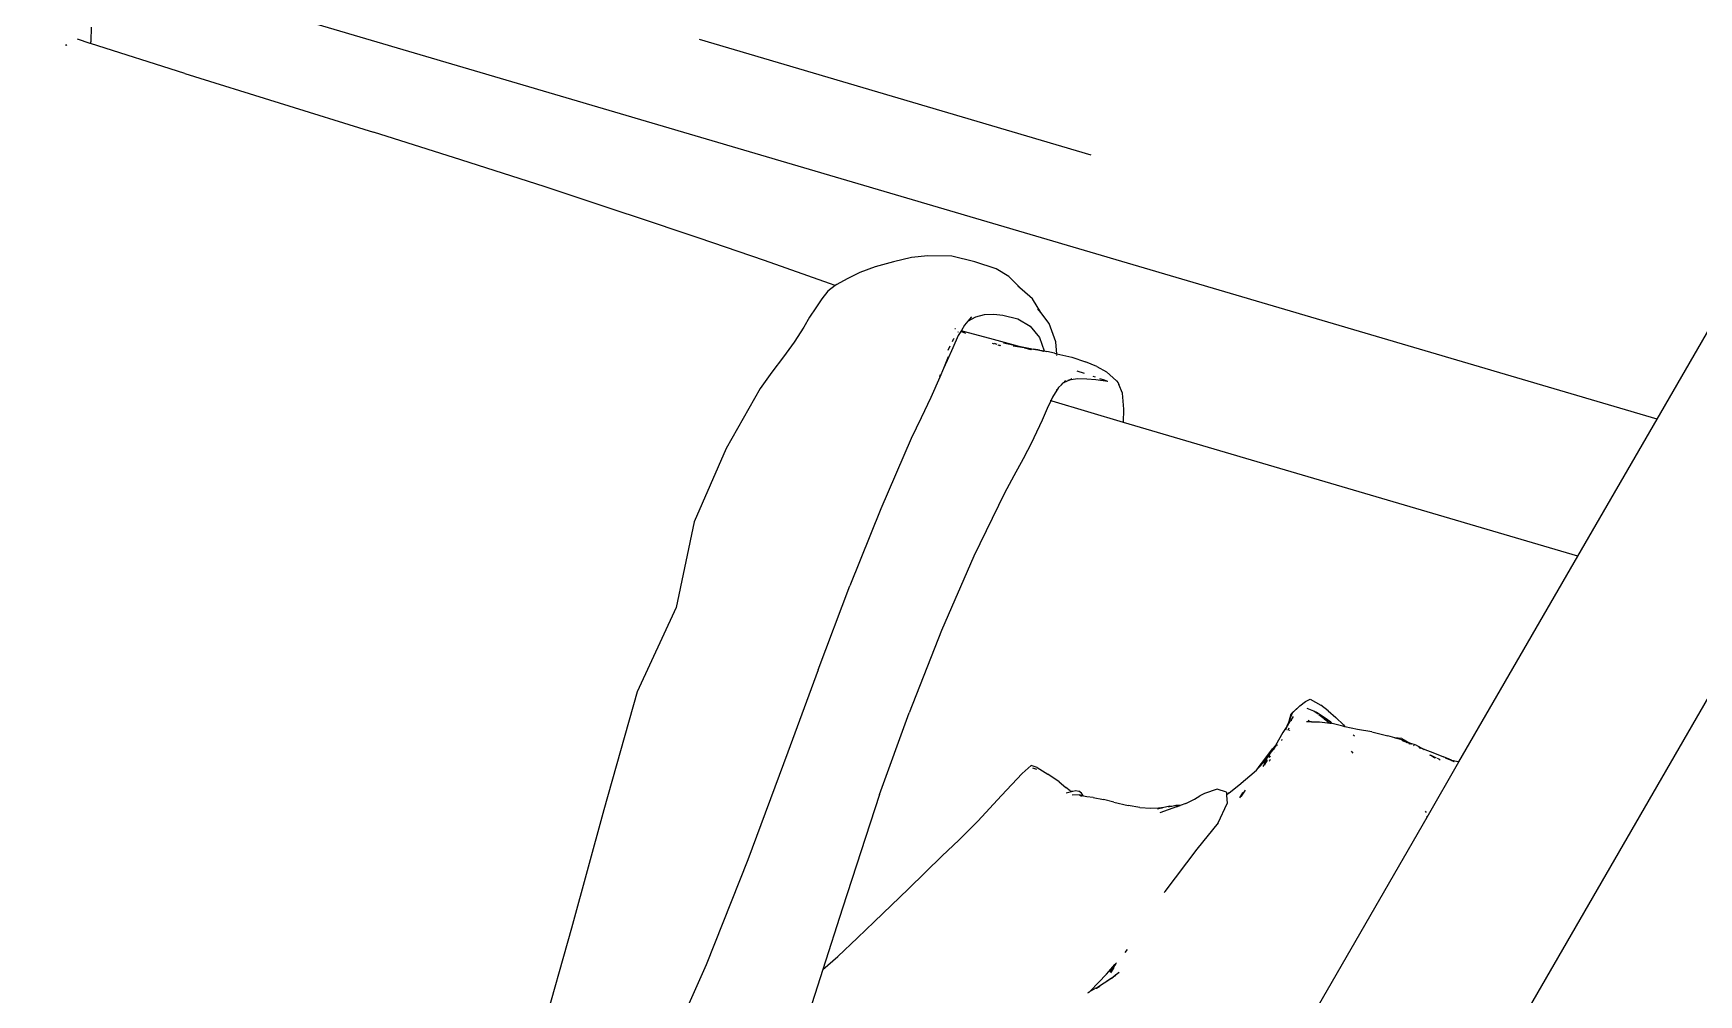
# Model space of a CAD drawing. Extents: x -4.5 to 11.4, y -6.8 to 6.5.
# Drawn here: x 2.802 to 3.981, y -4.326 to -3.644 of the extents above; entities that cross this region are included whole.
import ezdxf

# ---------------------------------------------------------------- set-up
doc = ezdxf.new("R2010")
doc.units = 0
doc.layers.get('0').update_dxf_attribs({"linetype": 'CONTINUOUS'})

msp = doc.modelspace()

# ---------------------------------------------------------------- linework, layer by layer
for p, q in [((3.9516, -3.9177), (2.5574, -3.5066)), ((2.8429, -3.6499), (2.8431, -3.64)), ((2.8252, -3.6524), (2.8247, -3.6528)), ((2.8255, -3.6525), (2.825, -3.6529)), ((2.842, -3.6514), (2.833, -3.6485)), ((2.8422, -3.6515), (2.842, -3.6514)), ((2.8422, -3.6515), (2.8429, -3.6499)), ((2.9092, -3.6727), (2.8422, -3.6515)), ((3.2733, -3.6485), (3.5506, -3.7303)), ((2.9092, -3.6727), (3.0427, -3.7144)), ((3.9516, -3.9177), (4.0847, -3.6872)), ((3.1045, -3.7339), (3.0427, -3.7144)), ((3.4502, -5.046), (4.213, -3.725)), ((3.1642, -3.7531), (3.1045, -3.7339)), ((3.2196, -3.7714), (3.1642, -3.7531)), ((3.226, -3.7736), (3.2196, -3.7714)), ((3.2734, -3.7894), (3.226, -3.7736)), ((3.3195, -3.8052), (3.2734, -3.7894)), ((3.3656, -3.8215), (3.3195, -3.8052)), ((3.411, -3.8063), (3.398, -3.8098)), ((3.4236, -3.8032), (3.411, -3.8063)), ((3.4352, -3.8019), (3.4236, -3.8032)), ((3.4523, -3.8021), (3.4352, -3.8019)), ((3.4684, -3.8063), (3.4523, -3.8021)), ((3.4837, -3.8112), (3.4684, -3.8063)), ((3.3781, -3.8183), (3.3707, -3.8222)), ((3.387, -3.8137), (3.3781, -3.8183)), ((3.398, -3.8098), (3.387, -3.8137)), ((3.4926, -3.8166), (3.4837, -3.8112)), ((3.502, -3.8261), (3.4926, -3.8166)), ((3.3601, -3.8324), (3.3558, -3.8387)), ((3.3644, -3.827), (3.3601, -3.8324)), ((3.3696, -3.823), (3.3644, -3.827)), ((3.3696, -3.823), (3.3656, -3.8215)), ((3.3707, -3.8222), (3.3696, -3.823)), ((3.502, -3.8261), (3.4989, -3.8235)), ((3.5094, -3.8323), (3.502, -3.8261)), ((3.5153, -3.8422), (3.5094, -3.8323)), ((3.3558, -3.8387), (3.3515, -3.8455)), ((3.4691, -3.8451), (3.4754, -3.8435)), ((3.4754, -3.8435), (3.482, -3.8433)), ((3.482, -3.8433), (3.4884, -3.8439)), ((3.4884, -3.8439), (3.4989, -3.8467)), ((3.5153, -3.8422), (3.5132, -3.8394)), ((3.5211, -3.8499), (3.5153, -3.8422)), ((3.3475, -3.8525), (3.3406, -3.8631)), ((3.3515, -3.8455), (3.3475, -3.8525)), ((3.4544, -3.8534), (3.4547, -3.8535)), ((3.4566, -3.8561), (3.457, -3.8556)), ((3.4585, -3.8556), (3.4568, -3.8585)), ((3.459, -3.8549), (3.4585, -3.8556)), ((3.4622, -3.857), (3.4585, -3.8556)), ((3.4612, -3.851), (3.459, -3.8549)), ((3.459, -3.8549), (3.4603, -3.8553)), ((3.4603, -3.8553), (3.4788, -3.8604)), ((3.4636, -3.8483), (3.4612, -3.851)), ((3.4636, -3.8483), (3.4691, -3.8451)), ((3.4662, -3.8452), (3.4636, -3.8483)), ((3.4989, -3.8467), (3.5077, -3.8518)), ((3.5077, -3.8518), (3.5142, -3.8597)), ((3.5259, -3.863), (3.5211, -3.8499)), ((3.3406, -3.8631), (3.3329, -3.8736)), ((3.4528, -3.8671), (3.4489, -3.8761)), ((3.4495, -3.8687), (3.4511, -3.8657)), ((3.4526, -3.8627), (3.4534, -3.8611)), ((3.4568, -3.8585), (3.4528, -3.8671)), ((3.4534, -3.8611), (3.4538, -3.8605)), ((3.4788, -3.8604), (3.4971, -3.8652)), ((3.4825, -3.8645), (3.4809, -3.864)), ((3.4843, -3.8648), (3.4824, -3.8641)), ((3.4863, -3.8657), (3.4849, -3.8653)), ((3.4869, -3.8657), (3.4859, -3.8653)), ((3.4889, -3.8635), (3.4987, -3.8656)), ((3.4957, -3.8656), (3.5079, -3.8676)), ((3.4971, -3.8652), (3.4987, -3.8656)), ((3.4975, -3.8656), (3.4992, -3.866)), ((3.4987, -3.8656), (3.5021, -3.8664)), ((3.5004, -3.8661), (3.5009, -3.8662)), ((3.5021, -3.8664), (3.5079, -3.8676)), ((3.5037, -3.8671), (3.5082, -3.8682)), ((3.5046, -3.8672), (3.5086, -3.8683)), ((3.5059, -3.8674), (3.5131, -3.8686)), ((3.5079, -3.8676), (3.51, -3.868)), ((3.5142, -3.8597), (3.5175, -3.8693)), ((3.5261, -3.8659), (3.5259, -3.863)), ((3.5265, -3.8713), (3.5261, -3.8659)), ((3.3329, -3.8736), (3.3248, -3.8843)), ((3.4497, -3.8736), (3.4463, -3.8818)), ((3.4489, -3.8761), (3.4463, -3.8818)), ((3.51, -3.868), (3.5175, -3.8693)), ((3.5131, -3.8686), (3.51, -3.868)), ((3.5142, -3.8688), (3.5131, -3.8686)), ((3.5142, -3.8688), (3.5171, -3.8694)), ((3.5171, -3.8694), (3.5174, -3.8695)), ((3.5175, -3.8693), (3.5175, -3.8695)), ((3.5175, -3.8693), (3.5195, -3.8697)), ((3.5248, -3.871), (3.5195, -3.8697)), ((3.5248, -3.871), (3.5257, -3.8712)), ((3.5257, -3.8712), (3.5265, -3.8713)), ((3.5265, -3.8714), (3.5265, -3.8713)), ((3.5265, -3.8713), (3.5371, -3.8738)), ((3.5266, -3.8726), (3.5266, -3.8722)), ((3.5371, -3.8738), (3.5469, -3.8771)), ((3.5548, -3.8803), (3.5469, -3.8771)), ((3.3248, -3.8843), (3.3165, -3.8959)), ((3.4437, -3.888), (3.4373, -3.9023)), ((3.4463, -3.8818), (3.4437, -3.888)), ((3.4437, -3.8875), (3.4443, -3.886)), ((3.4442, -3.8865), (3.4437, -3.8876)), ((3.5356, -3.89), (3.5312, -3.8919)), ((3.5328, -3.8903), (3.5312, -3.8919)), ((3.5364, -3.8895), (3.5343, -3.8902)), ((3.5356, -3.89), (3.5343, -3.8902)), ((3.5365, -3.8895), (3.5356, -3.89)), ((3.5368, -3.8898), (3.5356, -3.89)), ((3.5371, -3.8892), (3.5364, -3.8895)), ((3.5371, -3.8892), (3.5365, -3.8895)), ((3.5411, -3.8891), (3.5368, -3.8898)), ((3.5461, -3.8854), (3.5409, -3.8837)), ((3.5479, -3.8893), (3.5411, -3.8891)), ((3.5542, -3.8899), (3.5479, -3.8893)), ((3.5539, -3.8879), (3.5523, -3.8874)), ((3.5626, -3.8909), (3.5542, -3.8899)), ((3.5548, -3.8803), (3.5618, -3.8842)), ((3.5597, -3.8899), (3.557, -3.889)), ((3.5626, -3.8909), (3.5597, -3.8899)), ((3.5618, -3.8842), (3.5687, -3.8905)), ((3.5687, -3.8905), (3.57, -3.892)), ((3.3165, -3.8959), (3.2923, -3.9385)), ((3.4373, -3.9023), (3.4305, -3.9167)), ((3.5236, -3.9022), (3.5224, -3.9048)), ((3.5278, -3.8953), (3.5236, -3.9022)), ((3.5265, -3.8968), (3.526, -3.8972)), ((3.5265, -3.8967), (3.5265, -3.8968)), ((3.5299, -3.8933), (3.5278, -3.8953)), ((3.5299, -3.8933), (3.5311, -3.892)), ((3.5312, -3.8919), (3.5311, -3.892)), ((3.57, -3.892), (3.5704, -3.8931)), ((3.5731, -3.8992), (3.5704, -3.8931)), ((3.574, -3.9105), (3.5731, -3.8992)), ((3.5198, -3.9102), (3.5162, -3.9185)), ((3.5224, -3.9048), (3.5198, -3.9102)), ((3.5224, -3.9048), (3.5219, -3.9047)), ((3.5232, -3.905), (3.5224, -3.9048)), ((3.5232, -3.905), (3.5232, -3.905)), ((3.5738, -3.92), (3.5232, -3.905)), ((3.5738, -3.92), (3.574, -3.9105)), ((3.4305, -3.9167), (3.4235, -3.9315)), ((3.5162, -3.9185), (3.5103, -3.9308)), ((3.8955, -4.0148), (3.5738, -3.92)), ((3.8955, -4.0148), (3.9516, -3.9177)), ((3.2923, -3.9385), (3.2697, -3.9904)), ((3.4235, -3.9315), (3.4019, -3.9812)), ((3.5088, -3.9339), (3.5027, -3.9459)), ((3.5103, -3.9308), (3.5088, -3.9339)), ((3.5027, -3.9459), (3.4962, -3.9578)), ((3.4962, -3.9578), (3.4895, -3.9702)), ((3.4895, -3.9702), (3.4677, -4.0148)), ((3.4019, -3.9812), (3.38, -4.0358)), ((3.2697, -3.9904), (3.2571, -4.0512)), ((3.4677, -4.0148), (3.4448, -4.0675)), ((3.8113, -4.1606), (3.8955, -4.0148)), ((3.3575, -4.0952), (3.38, -4.0358)), ((3.2571, -4.0512), (3.2293, -4.1108)), ((3.4448, -4.0675), (3.422, -4.1257)), ((3.3575, -4.0952), (3.336, -4.1537)), ((3.2293, -4.1108), (3.2057, -4.1944)), ((3.4011, -4.1836), (3.422, -4.1257)), ((3.6932, -4.126), (3.6913, -4.1308)), ((3.6913, -4.1308), (3.6926, -4.1266)), ((3.6926, -4.1266), (3.6933, -4.1257)), ((3.6926, -4.1266), (3.6932, -4.126)), ((3.6933, -4.1257), (3.6932, -4.126)), ((3.6933, -4.1257), (3.6979, -4.1215)), ((3.6935, -4.1257), (3.6979, -4.1215)), ((3.6979, -4.1215), (3.6986, -4.1208)), ((3.6979, -4.1215), (3.6979, -4.1215)), ((3.6986, -4.1208), (3.7027, -4.1178)), ((3.7027, -4.1178), (3.7059, -4.1162)), ((3.7085, -4.1246), (3.7039, -4.1226)), ((3.7059, -4.1162), (3.7136, -4.1203)), ((3.7085, -4.1246), (3.7086, -4.1246)), ((3.7086, -4.1246), (3.7101, -4.1253)), ((3.7116, -4.1267), (3.7086, -4.1246)), ((3.7159, -4.1291), (3.7101, -4.1253)), ((3.7158, -4.1301), (3.7121, -4.1271)), ((3.7187, -4.1244), (3.7136, -4.1203)), ((3.7187, -4.1244), (3.7241, -4.1291)), ((3.6884, -4.1368), (3.6865, -4.1398)), ((3.6896, -4.135), (3.6884, -4.1368)), ((3.6887, -4.1379), (3.6893, -4.136)), ((3.6895, -4.1355), (3.6896, -4.135)), ((3.6896, -4.135), (3.6901, -4.1337)), ((3.6902, -4.1343), (3.6896, -4.135)), ((3.6913, -4.1308), (3.6901, -4.1337)), ((3.6903, -4.134), (3.6902, -4.1341)), ((3.6902, -4.1343), (3.6902, -4.1341)), ((3.6903, -4.134), (3.6913, -4.1311)), ((3.6903, -4.134), (3.6921, -4.1315)), ((3.6903, -4.134), (3.6909, -4.1321)), ((3.6903, -4.138), (3.6911, -4.1364)), ((3.6913, -4.1384), (3.6915, -4.1379)), ((3.6938, -4.1283), (3.6921, -4.1315)), ((3.6927, -4.1308), (3.6928, -4.1306)), ((3.6927, -4.1315), (3.6927, -4.1308)), ((3.7056, -4.1322), (3.7033, -4.1322)), ((3.7056, -4.1322), (3.7046, -4.1311)), ((3.7056, -4.1322), (3.7046, -4.1311)), ((3.7069, -4.1321), (3.7056, -4.1322)), ((3.7056, -4.1322), (3.7056, -4.1322)), ((3.7069, -4.1321), (3.7125, -4.1322)), ((3.7125, -4.1322), (3.7201, -4.1331)), ((3.7158, -4.1301), (3.7201, -4.1331)), ((3.7205, -4.1323), (3.7159, -4.1291)), ((3.7201, -4.1331), (3.7208, -4.1331)), ((3.7205, -4.1323), (3.7216, -4.1333)), ((3.7216, -4.1333), (3.7208, -4.1331)), ((3.729, -4.1352), (3.7216, -4.1333)), ((3.7295, -4.1344), (3.7241, -4.1291)), ((3.7306, -4.1356), (3.729, -4.1352)), ((3.7295, -4.1344), (3.7306, -4.1356)), ((3.7394, -4.1377), (3.7306, -4.1356)), ((3.7497, -4.1393), (3.7394, -4.1377)), ((3.6793, -4.1512), (3.6815, -4.1489)), ((3.6794, -4.1519), (3.6814, -4.1492)), ((3.6811, -4.1497), (3.6797, -4.1518)), ((3.6805, -4.1507), (3.6799, -4.1519)), ((3.6805, -4.1507), (3.682, -4.149)), ((3.6811, -4.1497), (3.6805, -4.1507)), ((3.6814, -4.1492), (3.6811, -4.1497)), ((3.6815, -4.1489), (3.6814, -4.1492)), ((3.6865, -4.1398), (3.6815, -4.1489)), ((3.6826, -4.1482), (3.682, -4.149)), ((3.6857, -4.1451), (3.686, -4.1448)), ((3.686, -4.1448), (3.6862, -4.1446)), ((3.737, -4.142), (3.7365, -4.1416)), ((3.737, -4.142), (3.7373, -4.1424)), ((3.7497, -4.1393), (3.761, -4.142)), ((3.766, -4.1435), (3.761, -4.142)), ((3.766, -4.1435), (3.7654, -4.1434)), ((3.7708, -4.144), (3.766, -4.1435)), ((3.7709, -4.145), (3.766, -4.1435)), ((3.7709, -4.145), (3.7662, -4.1437)), ((3.7708, -4.144), (3.7765, -4.1472)), ((3.7752, -4.1468), (3.7709, -4.145)), ((3.7725, -4.1459), (3.7709, -4.145)), ((3.771, -4.1454), (3.7729, -4.1461)), ((3.7725, -4.1459), (3.771, -4.1454)), ((3.7729, -4.1461), (3.7725, -4.1459)), ((3.7752, -4.1468), (3.7725, -4.1459)), ((3.7747, -4.147), (3.7729, -4.1461)), ((3.7729, -4.1461), (3.7773, -4.1478)), ((3.777, -4.1475), (3.7752, -4.1468)), ((3.7765, -4.1472), (3.7752, -4.1468)), ((3.7763, -4.1479), (3.776, -4.1477)), ((3.7765, -4.1472), (3.777, -4.1475)), ((3.7811, -4.1488), (3.7765, -4.1472)), ((3.777, -4.1475), (3.7773, -4.1478)), ((3.778, -4.148), (3.777, -4.1475)), ((3.7773, -4.1478), (3.7774, -4.1478)), ((3.7792, -4.1488), (3.7796, -4.1491)), ((3.7811, -4.1488), (3.786, -4.1513)), ((3.7828, -4.1501), (3.784, -4.1507)), ((3.7828, -4.1501), (3.786, -4.1513)), ((3.336, -4.1537), (3.3078, -4.2299)), ((3.669, -4.1651), (3.6735, -4.1602)), ((3.6692, -4.1647), (3.6739, -4.1585)), ((3.6735, -4.1602), (3.6727, -4.1614)), ((3.6727, -4.1637), (3.6747, -4.1606)), ((3.6782, -4.1537), (3.6735, -4.1602)), ((3.6735, -4.1602), (3.6754, -4.1583)), ((3.6754, -4.1583), (3.6737, -4.1604)), ((3.6739, -4.1624), (3.6737, -4.1628)), ((3.6739, -4.1585), (3.6793, -4.1512)), ((3.6739, -4.1624), (3.6757, -4.1594)), ((3.6794, -4.1519), (3.6762, -4.1558)), ((3.6771, -4.1567), (3.6766, -4.1575)), ((3.6774, -4.1595), (3.6769, -4.1601)), ((3.6776, -4.1563), (3.6771, -4.157)), ((3.6774, -4.1595), (3.6779, -4.1587)), ((3.6797, -4.1518), (3.6782, -4.1537)), ((3.6791, -4.1525), (3.6797, -4.1518)), ((3.6797, -4.1518), (3.6803, -4.151)), ((3.6804, -4.1537), (3.6804, -4.1536)), ((3.7364, -4.1543), (3.7353, -4.153)), ((3.786, -4.1513), (3.7939, -4.1544)), ((3.786, -4.1513), (3.7867, -4.1517)), ((3.7888, -4.1997), (3.8113, -4.1606)), ((3.7914, -4.1561), (3.7907, -4.1557)), ((3.791, -4.1557), (3.7911, -4.1557)), ((3.7955, -4.1579), (3.7911, -4.1557)), ((3.7941, -4.158), (3.7914, -4.1561)), ((3.7939, -4.1544), (3.8003, -4.157)), ((3.7972, -4.1587), (3.7961, -4.1581)), ((3.7972, -4.1587), (3.7979, -4.159)), ((3.8043, -4.1586), (3.8003, -4.157)), ((3.8054, -4.1594), (3.8018, -4.158)), ((3.8059, -4.1594), (3.8043, -4.1586)), ((3.8057, -4.1594), (3.8054, -4.1594)), ((3.8063, -4.1596), (3.8057, -4.1594)), ((3.8057, -4.1594), (3.8059, -4.1596)), ((3.8059, -4.1594), (3.8063, -4.1596)), ((3.8059, -4.1596), (3.8072, -4.16)), ((3.8108, -4.1605), (3.8063, -4.1596)), ((3.8063, -4.1596), (3.8072, -4.16)), ((3.8072, -4.16), (3.8073, -4.16)), ((3.8073, -4.16), (3.8077, -4.1602)), ((3.8073, -4.16), (3.8079, -4.1603)), ((3.8113, -4.1606), (3.8108, -4.1605)), ((3.5019, -4.1687), (3.4874, -4.1843)), ((3.5019, -4.1687), (3.5084, -4.1632)), ((3.5126, -4.1645), (3.5084, -4.1632)), ((3.5094, -4.1648), (3.5122, -4.1657)), ((3.5126, -4.1645), (3.5203, -4.1692)), ((3.5281, -4.1747), (3.5203, -4.1692)), ((3.6554, -4.177), (3.6679, -4.1663)), ((3.6679, -4.1663), (3.6688, -4.1653)), ((3.6688, -4.1653), (3.669, -4.1651)), ((3.669, -4.1651), (3.6692, -4.1647)), ((3.4011, -4.1836), (3.3748, -4.2642)), ((3.4706, -4.2025), (3.4874, -4.1843)), ((3.5281, -4.1747), (3.533, -4.1788)), ((3.536, -4.1811), (3.533, -4.1788)), ((3.5331, -4.1825), (3.5369, -4.1815)), ((3.536, -4.1811), (3.538, -4.1812)), ((3.5369, -4.1815), (3.538, -4.1812)), ((3.5369, -4.1815), (3.5369, -4.1815)), ((3.5427, -4.1838), (3.5373, -4.1842)), ((3.538, -4.1812), (3.5399, -4.1808)), ((3.5399, -4.1808), (3.5422, -4.1814)), ((3.5441, -4.1828), (3.5422, -4.1814)), ((3.5437, -4.1849), (3.5425, -4.1841)), ((3.5446, -4.1847), (3.5427, -4.1838)), ((3.5437, -4.1849), (3.5438, -4.185)), ((3.5455, -4.1849), (3.5441, -4.1828)), ((3.5455, -4.1849), (3.5446, -4.1847)), ((3.5477, -4.1852), (3.5455, -4.1849)), ((3.5522, -4.1857), (3.5477, -4.1852)), ((3.5522, -4.1857), (3.5595, -4.1873)), ((3.624, -4.187), (3.6278, -4.1845)), ((3.6311, -4.183), (3.6278, -4.1845)), ((3.6402, -4.1798), (3.6311, -4.183)), ((3.6467, -4.182), (3.6402, -4.1798)), ((3.6467, -4.182), (3.6468, -4.1841)), ((3.6487, -4.1824), (3.6468, -4.1841)), ((3.6468, -4.1841), (3.6472, -4.19)), ((3.6487, -4.1824), (3.6554, -4.177)), ((3.6581, -4.1824), (3.656, -4.1861)), ((3.6567, -4.1854), (3.6584, -4.1821)), ((3.6571, -4.1851), (3.6586, -4.182)), ((3.6573, -4.1848), (3.6601, -4.1805)), ((3.2057, -4.1944), (3.183, -4.2784)), ((3.567, -4.189), (3.5595, -4.1873)), ((3.567, -4.189), (3.577, -4.1914)), ((3.5853, -4.1928), (3.577, -4.1914)), ((3.5853, -4.1928), (3.5932, -4.1934)), ((3.5932, -4.1934), (3.5985, -4.193)), ((3.5978, -4.1937), (3.6007, -4.1932)), ((3.5985, -4.193), (3.6013, -4.1931)), ((3.6113, -4.1923), (3.5996, -4.1966)), ((3.6007, -4.1932), (3.6001, -4.1934)), ((3.6013, -4.1931), (3.6007, -4.1932)), ((3.6065, -4.1918), (3.6013, -4.1931)), ((3.6062, -4.1925), (3.6053, -4.1927)), ((3.6062, -4.1925), (3.6056, -4.1924)), ((3.608, -4.1921), (3.6062, -4.1925)), ((3.608, -4.1921), (3.6065, -4.1918)), ((3.6108, -4.1915), (3.608, -4.1921)), ((3.6139, -4.1914), (3.6108, -4.1915)), ((3.6138, -4.1914), (3.6109, -4.1919)), ((3.6113, -4.1923), (3.6138, -4.1914)), ((3.6139, -4.1914), (3.6138, -4.1914)), ((3.614, -4.1914), (3.6139, -4.1914)), ((3.6178, -4.1901), (3.614, -4.1914)), ((3.6178, -4.1901), (3.624, -4.187)), ((3.6407, -4.2037), (3.6472, -4.19)), ((3.7883, -4.1963), (3.7876, -4.1955)), ((3.4706, -4.2025), (3.4572, -4.2159)), ((3.6407, -4.2037), (3.6257, -4.2225)), ((3.6347, -4.4664), (3.7888, -4.1997)), ((3.7888, -4.1997), (3.7884, -4.1992)), ((3.4454, -4.227), (3.4572, -4.2159)), ((3.3078, -4.2299), (3.2783, -4.3044)), ((3.4215, -4.2505), (3.4454, -4.227)), ((3.6257, -4.2225), (3.6031, -4.2525)), ((3.4215, -4.2505), (3.3971, -4.2738)), ((3.6031, -4.2525), (3.6025, -4.2534)), ((3.3748, -4.2642), (3.3609, -4.3077)), ((3.183, -4.2784), (3.1594, -4.3615)), ((3.3855, -4.2853), (3.3971, -4.2738)), ((3.3716, -4.2985), (3.3855, -4.2853)), ((3.3609, -4.3077), (3.3716, -4.2985)), ((3.5634, -4.3091), (3.5677, -4.3042)), ((3.5671, -4.3052), (3.5677, -4.3042)), ((3.5673, -4.3051), (3.5677, -4.3042)), ((3.5675, -4.3048), (3.5681, -4.3042)), ((3.5677, -4.3042), (3.5679, -4.3039)), ((3.5679, -4.3039), (3.5678, -4.3042)), ((3.5679, -4.3039), (3.5688, -4.303)), ((3.5681, -4.3042), (3.568, -4.3044)), ((3.5681, -4.3042), (3.5682, -4.304)), ((3.5749, -4.2955), (3.5765, -4.2934)), ((3.2783, -4.3044), (3.2456, -4.3775)), ((3.3609, -4.3077), (3.3493, -4.3437)), ((3.5504, -4.3227), (3.5618, -4.311)), ((3.565, -4.314), (3.5605, -4.3171)), ((3.5624, -4.3158), (3.5605, -4.3171)), ((3.5618, -4.311), (3.5634, -4.3091)), ((3.565, -4.314), (3.5624, -4.3158)), ((3.5634, -4.3091), (3.564, -4.3086)), ((3.564, -4.3086), (3.5654, -4.3069)), ((3.564, -4.3086), (3.5643, -4.3083)), ((3.5643, -4.3093), (3.5668, -4.3059)), ((3.5666, -4.3066), (3.5646, -4.3101)), ((3.5658, -4.3135), (3.565, -4.314)), ((3.5658, -4.3135), (3.5653, -4.314)), ((3.5654, -4.3069), (3.5671, -4.3052)), ((3.5657, -4.3137), (3.567, -4.3126)), ((3.5658, -4.3077), (3.5668, -4.3059)), ((3.5666, -4.3065), (3.5658, -4.3077)), ((3.566, -4.3134), (3.5658, -4.3135)), ((3.5661, -4.3133), (3.566, -4.3133)), ((3.566, -4.3134), (3.566, -4.3133)), ((3.5662, -4.3132), (3.5661, -4.3133)), ((3.5683, -4.3111), (3.5662, -4.3132)), ((3.5666, -4.313), (3.5662, -4.3132)), ((3.5663, -4.3064), (3.5668, -4.3059)), ((3.5666, -4.3065), (3.5671, -4.3054)), ((3.5666, -4.3066), (3.5666, -4.3065)), ((3.5666, -4.313), (3.5668, -4.3127)), ((3.5669, -4.3058), (3.5668, -4.3058)), ((3.5668, -4.3058), (3.5668, -4.3059)), ((3.567, -4.3126), (3.5668, -4.3129)), ((3.5668, -4.3127), (3.5669, -4.3127)), ((3.5669, -4.3058), (3.5671, -4.3052)), ((3.5669, -4.3058), (3.5671, -4.3054)), ((3.5669, -4.3126), (3.5671, -4.3125)), ((3.5669, -4.3127), (3.5669, -4.3126)), ((3.567, -4.3126), (3.5671, -4.3125)), ((3.5671, -4.3052), (3.5673, -4.3051)), ((3.5671, -4.3054), (3.5673, -4.3051)), ((3.5671, -4.3125), (3.5672, -4.3124)), ((3.5672, -4.3055), (3.5676, -4.3049)), ((3.5673, -4.3123), (3.5672, -4.3124)), ((3.5672, -4.3124), (3.5674, -4.3123)), ((3.5702, -4.3097), (3.5673, -4.3123)), ((3.5683, -4.3111), (3.5673, -4.3123)), ((3.5674, -4.3123), (3.5676, -4.3122)), ((3.5675, -4.3049), (3.5675, -4.3048)), ((3.5675, -4.305), (3.5675, -4.3049)), ((3.5677, -4.3048), (3.5676, -4.3049)), ((3.5676, -4.3122), (3.5678, -4.3119)), ((3.5679, -4.3045), (3.5677, -4.3048)), ((3.5677, -4.3048), (3.5679, -4.3046)), ((3.5678, -4.3119), (3.5702, -4.3097)), ((3.5707, -4.3098), (3.5678, -4.3119)), ((3.568, -4.3044), (3.5679, -4.3045)), ((3.5492, -4.324), (3.5483, -4.3244)), ((3.5492, -4.324), (3.5493, -4.3238)), ((3.5542, -4.321), (3.5493, -4.3238)), ((3.5493, -4.3238), (3.5496, -4.3236)), ((3.5496, -4.3236), (3.5503, -4.3228)), ((3.5503, -4.3228), (3.5504, -4.3227)), ((3.5545, -4.3209), (3.5542, -4.321)), ((3.5545, -4.3209), (3.5546, -4.3208)), ((3.5601, -4.3173), (3.5546, -4.3208)), ((3.5546, -4.3208), (3.5569, -4.3195)), ((3.5569, -4.3195), (3.557, -4.3194)), ((3.5605, -4.3171), (3.5601, -4.3173))]:
    msp.add_line(p, q)

doc.saveas('drawing.dxf')
